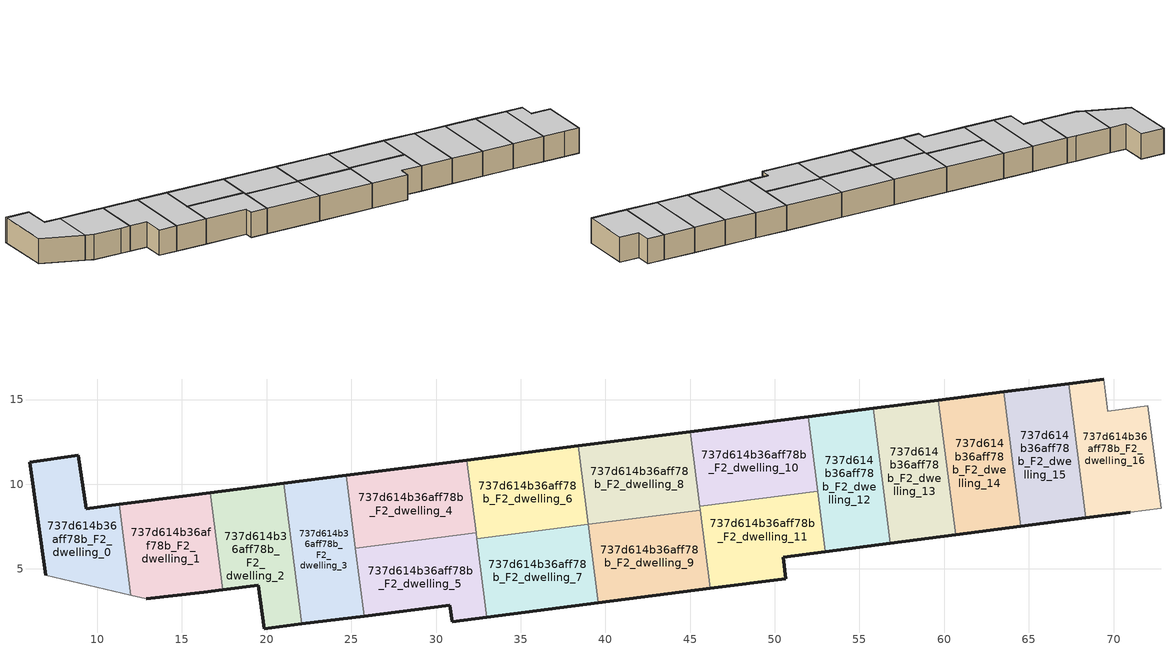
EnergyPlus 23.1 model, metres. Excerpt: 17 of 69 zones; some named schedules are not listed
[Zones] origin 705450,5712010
737d614b36aff78b_F2_dwelling_0
 floor to 737d614b36aff78b_F1_dwelling_0 (EU_floor_Construction): 11.98,3.46 11.3,8.81 9.33,8.55 8.87,11.71 6,11.31 6.94,4.63 z6
 wall outside (EU_wall_Construction): 6.94,4.63 6,11.31 8.87,11.71 9.33,8.55 11.3,8.81 z6:9
 wall to 737d614b36aff78b_F2_dwelling_1 (EU_wall_Construction): 11.3,8.81 11.98,3.46 z6:9
 wall adiabatic (EU_wall_Construction): 11.98,3.46 6.94,4.63 z6:9
 ceiling to 737d614b36aff78b_F3_dwelling_0 (EU_floor_Construction): 11.3,8.81 11.98,3.46 6.94,4.63 6,11.31 8.87,11.71 9.33,8.55 z9
737d614b36aff78b_F2_dwelling_1
 floor to 737d614b36aff78b_F1_dwelling_1 (EU_floor_Construction): 17.41,3.77 16.68,9.51 15.53,9.37 11.3,8.81 11.98,3.46 12.9,3.25 16.3,3.63 z6
 wall outside (EU_wall_Construction): 17.41,3.77 16.3,3.63 12.9,3.25 / 11.3,8.81 15.53,9.37 16.68,9.51 z6:9
 wall adiabatic (EU_wall_Construction): 12.9,3.25 11.98,3.46 z6:9
 wall to 737d614b36aff78b_F2_dwelling_2 (EU_wall_Construction): 16.68,9.51 17.41,3.77 z6:9
 ceiling to 737d614b36aff78b_F3_dwelling_1 (EU_floor_Construction): 16.68,9.51 17.41,3.77 16.3,3.63 12.9,3.25 11.98,3.46 11.3,8.81 15.53,9.37 z9
737d614b36aff78b_F2_dwelling_10
 floor to 737d614b36aff78b_F1_dwelling_10 (EU_floor_Construction): 52.53,9.6 51.97,13.99 45.01,13.11 45.57,8.71 z6
 wall outside (EU_wall_Construction): 45.01,13.11 51.97,13.99 z6:9
 wall to 737d614b36aff78b_F2_dwelling_11 (EU_wall_Construction): 52.53,9.6 45.57,8.71 z6:9
 wall to 737d614b36aff78b_F2_dwelling_12 (EU_wall_Construction): 51.97,13.99 52.53,9.6 z6:9
 wall to 737d614b36aff78b_F2_dwelling_8 (EU_wall_Construction): 45.57,8.71 45.01,13.11 z6:9
 ceiling to 737d614b36aff78b_F3_dwelling_10 (EU_floor_Construction): 51.97,13.99 52.53,9.6 45.57,8.71 45.01,13.11 z9
737d614b36aff78b_F2_dwelling_11
 floor to 737d614b36aff78b_F1_dwelling_11 (EU_floor_Construction): 52.98,6.03 52.53,9.6 45.57,8.71 46.19,3.85 50.66,4.43 50.49,5.7 z6
 wall outside (EU_wall_Construction): 52.98,6.03 50.49,5.7 50.66,4.43 46.19,3.85 z6:9
 wall to 737d614b36aff78b_F2_dwelling_9 (EU_wall_Construction): 46.19,3.85 45.6,8.48 z6:9
 wall to 737d614b36aff78b_F2_dwelling_12 (EU_wall_Construction): 52.53,9.6 52.98,6.03 z6:9
 wall to 737d614b36aff78b_F2_dwelling_8 (EU_wall_Construction): 45.6,8.48 45.57,8.71 z6:9
 ceiling to 737d614b36aff78b_F3_dwelling_11 (EU_floor_Construction): 52.53,9.6 52.98,6.03 50.49,5.7 50.66,4.43 46.19,3.85 45.57,8.71 z9
737d614b36aff78b_F2_dwelling_12
 floor to 737d614b36aff78b_F1_dwelling_12 (EU_floor_Construction): 56.83,6.52 55.81,14.48 51.97,13.99 52.98,6.03 z6
 wall outside (EU_wall_Construction): 51.97,13.99 55.81,14.48 / 56.83,6.52 52.98,6.03 z6:9
 wall to 737d614b36aff78b_F2_dwelling_13 (EU_wall_Construction): 55.81,14.48 56.83,6.52 z6:9
 ceiling to 737d614b36aff78b_F3_dwelling_12 (EU_floor_Construction): 55.81,14.48 56.83,6.52 52.98,6.03 51.97,13.99 z9
737d614b36aff78b_F2_dwelling_13
 floor to 737d614b36aff78b_F1_dwelling_13 (EU_floor_Construction): 60.67,7.02 59.66,14.97 55.81,14.48 56.83,6.52 z6
 wall outside (EU_wall_Construction): 55.81,14.48 59.66,14.97 / 60.67,7.02 56.83,6.52 z6:9
 wall to 737d614b36aff78b_F2_dwelling_14 (EU_wall_Construction): 59.66,14.97 60.67,7.02 z6:9
 ceiling to 737d614b36aff78b_F3_dwelling_13 (EU_floor_Construction): 59.66,14.97 60.67,7.02 56.83,6.52 55.81,14.48 z9
737d614b36aff78b_F2_dwelling_14
 floor to 737d614b36aff78b_F1_dwelling_14 (EU_floor_Construction): 64.52,7.51 63.51,15.46 59.66,14.97 60.67,7.02 z6
 wall outside (EU_wall_Construction): 59.66,14.97 63.51,15.46 / 64.52,7.51 60.67,7.02 z6:9
 wall to 737d614b36aff78b_F2_dwelling_15 (EU_wall_Construction): 63.51,15.46 64.52,7.51 z6:9
 ceiling to 737d614b36aff78b_F3_dwelling_14 (EU_floor_Construction): 63.51,15.46 64.52,7.51 60.67,7.02 59.66,14.97 z9
737d614b36aff78b_F2_dwelling_15
 floor to 737d614b36aff78b_F1_dwelling_15 (EU_floor_Construction): 68.37,8.01 67.36,15.95 63.51,15.46 64.52,7.51 z6
 wall outside (EU_wall_Construction): 63.51,15.46 67.36,15.95 / 68.37,8.01 64.52,7.51 z6:9
 wall to 737d614b36aff78b_F2_dwelling_16 (EU_wall_Construction): 67.36,15.95 68.37,8.01 z6:9
 ceiling to 737d614b36aff78b_F3_dwelling_15 (EU_floor_Construction): 67.36,15.95 68.37,8.01 64.52,7.51 63.51,15.46 z9
737d614b36aff78b_F2_dwelling_16
 floor to 737d614b36aff78b_F1_dwelling_16 (EU_floor_Construction): 72.8,8.59 72.02,14.63 69.65,14.32 69.41,16.2 67.36,15.95 68.37,8.01 70.99,8.35 z6
 wall outside (EU_wall_Construction): 70.99,8.35 68.37,8.01 / 67.36,15.95 69.41,16.2 z6:9
 wall adiabatic (EU_wall_Construction): 69.41,16.2 69.65,14.32 72.02,14.63 72.8,8.59 70.99,8.35 z6:9
 ceiling to 737d614b36aff78b_F3_dwelling_16 (EU_floor_Construction): 72.02,14.63 72.8,8.59 70.99,8.35 68.37,8.01 67.36,15.95 69.41,16.2 69.65,14.32 z9
737d614b36aff78b_F2_dwelling_2
 floor to 737d614b36aff78b_F1_dwelling_2 (EU_floor_Construction): 22.07,1.75 21.01,10.06 16.68,9.51 17.41,3.77 19.51,4.05 19.85,1.47 z6
 wall outside (EU_wall_Construction): 16.68,9.51 21.01,10.06 / 22.07,1.75 19.85,1.47 19.51,4.05 17.41,3.77 z6:9
 wall to 737d614b36aff78b_F2_dwelling_3 (EU_wall_Construction): 21.01,10.06 22.07,1.75 z6:9
 ceiling to 737d614b36aff78b_F3_dwelling_2 (EU_floor_Construction): 21.01,10.06 22.07,1.75 19.85,1.47 19.51,4.05 17.41,3.77 16.68,9.51 z9
737d614b36aff78b_F2_dwelling_3
 floor to 737d614b36aff78b_F1_dwelling_3 (EU_floor_Construction): 25.75,2.22 24.69,10.53 21.01,10.06 22.07,1.75 z6
 wall outside (EU_wall_Construction): 21.01,10.06 24.69,10.53 / 25.75,2.22 22.07,1.75 z6:9
 wall to 737d614b36aff78b_F2_dwelling_4 (EU_wall_Construction): 24.69,10.53 25.24,6.23 z6:9
 wall to 737d614b36aff78b_F2_dwelling_5 (EU_wall_Construction): 25.24,6.23 25.75,2.22 z6:9
 ceiling to 737d614b36aff78b_F3_dwelling_3 (EU_floor_Construction): 24.69,10.53 25.75,2.22 22.07,1.75 21.01,10.06 z9
737d614b36aff78b_F2_dwelling_4
 floor to 737d614b36aff78b_F1_dwelling_4 (EU_floor_Construction): 32.36,7.14 31.81,11.43 24.69,10.53 25.24,6.24 z6
 wall outside (EU_wall_Construction): 24.69,10.53 31.81,11.43 z6:9
 wall to 737d614b36aff78b_F2_dwelling_5 (EU_wall_Construction): 32.36,7.14 25.24,6.24 z6:9
 wall to 737d614b36aff78b_F2_dwelling_6 (EU_wall_Construction): 31.81,11.43 32.36,7.14 z6:9
 ceiling to 737d614b36aff78b_F3_dwelling_4 (EU_floor_Construction): 31.81,11.43 32.36,7.14 25.24,6.24 24.69,10.53 z9
737d614b36aff78b_F2_dwelling_5
 floor to 737d614b36aff78b_F1_dwelling_5 (EU_floor_Construction): 32.99,2.15 32.36,7.14 25.24,6.24 25.75,2.22 30.82,2.87 30.95,1.88 z6
 wall outside (EU_wall_Construction): 32.99,2.15 30.95,1.88 30.82,2.87 25.75,2.22 z6:9
 wall to 737d614b36aff78b_F2_dwelling_7 (EU_wall_Construction): 32.4,6.79 32.99,2.15 z6:9
 wall to 737d614b36aff78b_F2_dwelling_6 (EU_wall_Construction): 32.36,7.14 32.4,6.79 z6:9
 ceiling to 737d614b36aff78b_F3_dwelling_5 (EU_floor_Construction): 32.36,7.14 32.99,2.15 30.95,1.88 30.82,2.87 25.75,2.22 25.24,6.24 z9
737d614b36aff78b_F2_dwelling_6
 floor to 737d614b36aff78b_F1_dwelling_6 (EU_floor_Construction): 39,7.63 38.41,12.27 31.81,11.43 32.4,6.79 z6
 wall outside (EU_wall_Construction): 31.81,11.43 38.41,12.27 z6:9
 wall to 737d614b36aff78b_F2_dwelling_7 (EU_wall_Construction): 39,7.63 32.4,6.79 z6:9
 wall to 737d614b36aff78b_F2_dwelling_8 (EU_wall_Construction): 38.41,12.27 39,7.64 z6:9
 ceiling to 737d614b36aff78b_F3_dwelling_6 (EU_floor_Construction): 38.41,12.27 39,7.63 32.4,6.79 31.81,11.43 z9
737d614b36aff78b_F2_dwelling_7
 floor to 737d614b36aff78b_F1_dwelling_7 (EU_floor_Construction): 39.59,3 39,7.63 32.4,6.79 32.99,2.15 z6
 wall outside (EU_wall_Construction): 39.59,3 32.99,2.15 z6:9
 wall to 737d614b36aff78b_F2_dwelling_9 (EU_wall_Construction): 39,7.63 39.59,3 z6:9
 ceiling to 737d614b36aff78b_F3_dwelling_7 (EU_floor_Construction): 39,7.63 39.59,3 32.99,2.15 32.4,6.79 z9
737d614b36aff78b_F2_dwelling_8
 floor to 737d614b36aff78b_F1_dwelling_8 (EU_floor_Construction): 45.6,8.48 45.01,13.11 38.41,12.27 39,7.64 z6
 wall outside (EU_wall_Construction): 38.41,12.27 45.01,13.11 z6:9
 wall to 737d614b36aff78b_F2_dwelling_9 (EU_wall_Construction): 45.6,8.48 39,7.64 z6:9
 ceiling to 737d614b36aff78b_F3_dwelling_8 (EU_floor_Construction): 45.01,13.11 45.6,8.48 39,7.64 38.41,12.27 z9
737d614b36aff78b_F2_dwelling_9
 floor to 737d614b36aff78b_F1_dwelling_9 (EU_floor_Construction): 46.19,3.85 45.6,8.48 39,7.64 39.59,3 z6
 wall outside (EU_wall_Construction): 46.19,3.85 39.59,3 z6:9
 ceiling to 737d614b36aff78b_F3_dwelling_9 (EU_floor_Construction): 45.6,8.48 46.19,3.85 39.59,3 39,7.64 z9
[Building]
EU S2 Campaign: North Axis=0; Terrain=City; Solar Distribution=FullExterior
[Site:Location]
London: Latitude=51.5; Longitude=-0.5; Time Zone=0; Elevation=25
[SizingPeriod:WeatherFileDays]
AnnualSizingPeriod: Begin Month=1; Begin Day of Month=1; End Month=12; End Day of Month=31; Day of Week for Start Day=Monday; Use Weather File Daylight Saving Period=No; Use Weather File Rain and Snow Indicators=No
[MATERIAL]
EU_InternalMass_Material: Roughness=MediumRough; Thickness=0.1; Conductivity=1; Density=1800; Specific Heat=900; Thermal Absorptance=0.9; Solar Absorptance=0.7; Visible Absorptance=0.7
[MATERIAL:NOMASS] Roughness=MediumRough; Thermal Absorptance=0.9; Solar Absorptance=0.7; Visible Absorptance=0.7
Name | Thermal Resistance
EU_wall_NoMass | 0.635353
EU_floor_NoMass | 1.96382
[CONSTRUCTION]
EU_wall_Construction: EU_wall_NoMass
EU_floor_Construction: EU_floor_NoMass
EU_InternalMass_Construction: EU_InternalMass_Material
[ZONE] Type=1; Multiplier=1; Ceiling Height=autocalculate; Floor Area=autocalculate; Part of Total Floor Area=Yes
Name | Volume
737d614b36aff78b_F2_dwelling_0 | 93.2402
737d614b36aff78b_F2_dwelling_1; 737d614b36aff78b_F2_dwelling_11 | 93.241
737d614b36aff78b_F2_dwelling_10 | 93.2307
737d614b36aff78b_F2_dwelling_12 | 93.2629
737d614b36aff78b_F2_dwelling_13 | 93.2175
737d614b36aff78b_F2_dwelling_14 | 93.238
737d614b36aff78b_F2_dwelling_15; 737d614b36aff78b_F2_dwelling_16 | 93.2432
737d614b36aff78b_F2_dwelling_2 | 93.2278
737d614b36aff78b_F2_dwelling_3 | 93.2351
737d614b36aff78b_F2_dwelling_4; 737d614b36aff78b_F2_dwelling_6 | 93.2336
737d614b36aff78b_F2_dwelling_5 | 93.2292
737d614b36aff78b_F2_dwelling_7 | 93.2476
737d614b36aff78b_F2_dwelling_8 | 93.2468
737d614b36aff78b_F2_dwelling_9 | 93.2263
[INTERNALMASS] Construction=EU_InternalMass_Construction
Name | Zone or ZoneList | Surface Area
737d614b36aff78b_F2_dwelling_0_EU_InternalMass | 737d614b36aff78b_F2_dwelling_0 | 31.0801
737d614b36aff78b_F2_dwelling_1_EU_InternalMass | 737d614b36aff78b_F2_dwelling_1 | 31.0803
737d614b36aff78b_F2_dwelling_2_EU_InternalMass | 737d614b36aff78b_F2_dwelling_2 | 31.0759
737d614b36aff78b_F2_dwelling_3_EU_InternalMass | 737d614b36aff78b_F2_dwelling_3 | 31.0783
737d614b36aff78b_F2_dwelling_4_EU_InternalMass | 737d614b36aff78b_F2_dwelling_4 | 31.0809
737d614b36aff78b_F2_dwelling_5_EU_InternalMass | 737d614b36aff78b_F2_dwelling_5 | 31.0765
737d614b36aff78b_F2_dwelling_6_EU_InternalMass | 737d614b36aff78b_F2_dwelling_6 | 31.0766
737d614b36aff78b_F2_dwelling_7_EU_InternalMass | 737d614b36aff78b_F2_dwelling_7 | 31.0822
737d614b36aff78b_F2_dwelling_8_EU_InternalMass | 737d614b36aff78b_F2_dwelling_8 | 31.0828
737d614b36aff78b_F2_dwelling_9_EU_InternalMass | 737d614b36aff78b_F2_dwelling_9 | 31.075
737d614b36aff78b_F2_dwelling_10_EU_InternalMass | 737d614b36aff78b_F2_dwelling_10 | 31.0787
737d614b36aff78b_F2_dwelling_11_EU_InternalMass | 737d614b36aff78b_F2_dwelling_11 | 31.0802
737d614b36aff78b_F2_dwelling_12_EU_InternalMass | 737d614b36aff78b_F2_dwelling_12 | 31.0878
737d614b36aff78b_F2_dwelling_13_EU_InternalMass | 737d614b36aff78b_F2_dwelling_13 | 31.0725
737d614b36aff78b_F2_dwelling_14_EU_InternalMass | 737d614b36aff78b_F2_dwelling_14 | 31.0795
737d614b36aff78b_F2_dwelling_15_EU_InternalMass | 737d614b36aff78b_F2_dwelling_15 | 31.081
737d614b36aff78b_F2_dwelling_16_EU_InternalMass | 737d614b36aff78b_F2_dwelling_16 | 31.0809
[OTHEREQUIPMENT] Fuel Type=Electricity; Design Level Calculation Method=Watts/Area; Power per Zone Floor Area=1; Fraction Latent=0; Fraction Radiant=0; Fraction Lost=0; Carbon Dioxide Generation Rate=0; EndUse Subcategory=EU_Step8_InternalGains
Name | Zone or ZoneList or Space or SpaceList | Schedule
EU_Step8_InternalGain_737d614b36aff78b_F2_dwelling_0_f000 | 737d614b36aff78b_F2_dwelling_0 | EU_Step8_GainSchedule_737d614b36aff78b_F2_dwelling_0_f000
EU_Step8_InternalGain_737d614b36aff78b_F2_dwelling_1_f000 | 737d614b36aff78b_F2_dwelling_1 | EU_Step8_GainSchedule_737d614b36aff78b_F2_dwelling_1_f000
EU_Step8_InternalGain_737d614b36aff78b_F2_dwelling_2_f000 | 737d614b36aff78b_F2_dwelling_2 | EU_Step8_GainSchedule_737d614b36aff78b_F2_dwelling_2_f000
EU_Step8_InternalGain_737d614b36aff78b_F2_dwelling_3_f000 | 737d614b36aff78b_F2_dwelling_3 | EU_Step8_GainSchedule_737d614b36aff78b_F2_dwelling_3_f000
EU_Step8_InternalGain_737d614b36aff78b_F2_dwelling_4_f000 | 737d614b36aff78b_F2_dwelling_4 | EU_Step8_GainSchedule_737d614b36aff78b_F2_dwelling_4_f000
EU_Step8_InternalGain_737d614b36aff78b_F2_dwelling_5_f000 | 737d614b36aff78b_F2_dwelling_5 | EU_Step8_GainSchedule_737d614b36aff78b_F2_dwelling_5_f000
EU_Step8_InternalGain_737d614b36aff78b_F2_dwelling_6_f000 | 737d614b36aff78b_F2_dwelling_6 | EU_Step8_GainSchedule_737d614b36aff78b_F2_dwelling_6_f000
EU_Step8_InternalGain_737d614b36aff78b_F2_dwelling_7_f000 | 737d614b36aff78b_F2_dwelling_7 | EU_Step8_GainSchedule_737d614b36aff78b_F2_dwelling_7_f000
EU_Step8_InternalGain_737d614b36aff78b_F2_dwelling_8_f000 | 737d614b36aff78b_F2_dwelling_8 | EU_Step8_GainSchedule_737d614b36aff78b_F2_dwelling_8_f000
EU_Step8_InternalGain_737d614b36aff78b_F2_dwelling_9_f000 | 737d614b36aff78b_F2_dwelling_9 | EU_Step8_GainSchedule_737d614b36aff78b_F2_dwelling_9_f000
EU_Step8_InternalGain_737d614b36aff78b_F2_dwelling_10_f000 | 737d614b36aff78b_F2_dwelling_10 | EU_Step8_GainSchedule_737d614b36aff78b_F2_dwelling_10_f000
EU_Step8_InternalGain_737d614b36aff78b_F2_dwelling_11_f000 | 737d614b36aff78b_F2_dwelling_11 | EU_Step8_GainSchedule_737d614b36aff78b_F2_dwelling_11_f000
EU_Step8_InternalGain_737d614b36aff78b_F2_dwelling_12_f000 | 737d614b36aff78b_F2_dwelling_12 | EU_Step8_GainSchedule_737d614b36aff78b_F2_dwelling_12_f000
EU_Step8_InternalGain_737d614b36aff78b_F2_dwelling_13_f000 | 737d614b36aff78b_F2_dwelling_13 | EU_Step8_GainSchedule_737d614b36aff78b_F2_dwelling_13_f000
EU_Step8_InternalGain_737d614b36aff78b_F2_dwelling_14_f000 | 737d614b36aff78b_F2_dwelling_14 | EU_Step8_GainSchedule_737d614b36aff78b_F2_dwelling_14_f000
EU_Step8_InternalGain_737d614b36aff78b_F2_dwelling_15_f000 | 737d614b36aff78b_F2_dwelling_15 | EU_Step8_GainSchedule_737d614b36aff78b_F2_dwelling_15_f000
EU_Step8_InternalGain_737d614b36aff78b_F2_dwelling_16_f000 | 737d614b36aff78b_F2_dwelling_16 | EU_Step8_GainSchedule_737d614b36aff78b_F2_dwelling_16_f000
[ZONEVENTILATION:DESIGNFLOWRATE] Schedule=EU_AlwaysOn; Design Flow Rate Calculation Method=AirChanges/Hour; Air Changes per Hour=0.555504; Ventilation Type=Natural; Fan Pressure Rise=0; Fan Total Efficiency=1; Constant Term Coefficient=1; Temperature Term Coefficient=0; Velocity Term Coefficient=0; Velocity Squared Term Coefficient=0; Minimum Indoor Temperature=-100; Maximum Indoor Temperature=100; Delta Temperature=-100; Minimum Outdoor Temperature=-100; Maximum Outdoor Temperature=100; Maximum Wind Speed=40
Name | Zone or ZoneList or Space or SpaceList
EU_ConstantAir_737d614b36aff78b_F2_dwelling_0 | 737d614b36aff78b_F2_dwelling_0
EU_ConstantAir_737d614b36aff78b_F2_dwelling_1 | 737d614b36aff78b_F2_dwelling_1
EU_ConstantAir_737d614b36aff78b_F2_dwelling_2 | 737d614b36aff78b_F2_dwelling_2
EU_ConstantAir_737d614b36aff78b_F2_dwelling_3 | 737d614b36aff78b_F2_dwelling_3
EU_ConstantAir_737d614b36aff78b_F2_dwelling_4 | 737d614b36aff78b_F2_dwelling_4
EU_ConstantAir_737d614b36aff78b_F2_dwelling_5 | 737d614b36aff78b_F2_dwelling_5
EU_ConstantAir_737d614b36aff78b_F2_dwelling_6 | 737d614b36aff78b_F2_dwelling_6
EU_ConstantAir_737d614b36aff78b_F2_dwelling_7 | 737d614b36aff78b_F2_dwelling_7
EU_ConstantAir_737d614b36aff78b_F2_dwelling_8 | 737d614b36aff78b_F2_dwelling_8
EU_ConstantAir_737d614b36aff78b_F2_dwelling_9 | 737d614b36aff78b_F2_dwelling_9
EU_ConstantAir_737d614b36aff78b_F2_dwelling_10 | 737d614b36aff78b_F2_dwelling_10
EU_ConstantAir_737d614b36aff78b_F2_dwelling_11 | 737d614b36aff78b_F2_dwelling_11
EU_ConstantAir_737d614b36aff78b_F2_dwelling_12 | 737d614b36aff78b_F2_dwelling_12
EU_ConstantAir_737d614b36aff78b_F2_dwelling_13 | 737d614b36aff78b_F2_dwelling_13
EU_ConstantAir_737d614b36aff78b_F2_dwelling_14 | 737d614b36aff78b_F2_dwelling_14
EU_ConstantAir_737d614b36aff78b_F2_dwelling_15 | 737d614b36aff78b_F2_dwelling_15
EU_ConstantAir_737d614b36aff78b_F2_dwelling_16 | 737d614b36aff78b_F2_dwelling_16
[HVACTEMPLATE:ZONE:IDEALLOADSAIRSYSTEM] System Availability Schedule=EU_AlwaysOn; Maximum Heating Supply Air Temperature=50; Minimum Cooling Supply Air Temperature=13; Maximum Heating Supply Air Humidity Ratio=0.0156; Minimum Cooling Supply Air Humidity Ratio=0.0077; Heating Limit=NoLimit; Cooling Limit=NoLimit; Heating Availability Schedule=EU_AlwaysOn; Cooling Availability Schedule=EU_CoolingOff; Dehumidification Control Type=ConstantSensibleHeatRatio; Cooling Sensible Heat Ratio=0.7; Dehumidification Setpoint=60; Humidification Control Type=None; Humidification Setpoint=30; Outdoor Air Method=None; Outdoor Air Flow Rate per Person=0.00944; Outdoor Air Flow Rate per Zone Floor Area=0; Outdoor Air Flow Rate per Zone=0; Demand Controlled Ventilation Type=None; Outdoor Air Economizer Type=NoEconomizer; Heat Recovery Type=None; Sensible Heat Recovery Effectiveness=0.7; Latent Heat Recovery Effectiveness=0.65
Name | Template Thermostat
737d614b36aff78b_F2_dwelling_0 | EU_HeatOnly_737d614b36aff78b_F2_dwelling_0
737d614b36aff78b_F2_dwelling_1 | EU_HeatOnly_737d614b36aff78b_F2_dwelling_1
737d614b36aff78b_F2_dwelling_2 | EU_HeatOnly_737d614b36aff78b_F2_dwelling_2
737d614b36aff78b_F2_dwelling_3 | EU_HeatOnly_737d614b36aff78b_F2_dwelling_3
737d614b36aff78b_F2_dwelling_4 | EU_HeatOnly_737d614b36aff78b_F2_dwelling_4
737d614b36aff78b_F2_dwelling_5 | EU_HeatOnly_737d614b36aff78b_F2_dwelling_5
737d614b36aff78b_F2_dwelling_6 | EU_HeatOnly_737d614b36aff78b_F2_dwelling_6
737d614b36aff78b_F2_dwelling_7 | EU_HeatOnly_737d614b36aff78b_F2_dwelling_7
737d614b36aff78b_F2_dwelling_8 | EU_HeatOnly_737d614b36aff78b_F2_dwelling_8
737d614b36aff78b_F2_dwelling_9 | EU_HeatOnly_737d614b36aff78b_F2_dwelling_9
737d614b36aff78b_F2_dwelling_10 | EU_HeatOnly_737d614b36aff78b_F2_dwelling_10
737d614b36aff78b_F2_dwelling_11 | EU_HeatOnly_737d614b36aff78b_F2_dwelling_11
737d614b36aff78b_F2_dwelling_12 | EU_HeatOnly_737d614b36aff78b_F2_dwelling_12
737d614b36aff78b_F2_dwelling_13 | EU_HeatOnly_737d614b36aff78b_F2_dwelling_13
737d614b36aff78b_F2_dwelling_14 | EU_HeatOnly_737d614b36aff78b_F2_dwelling_14
